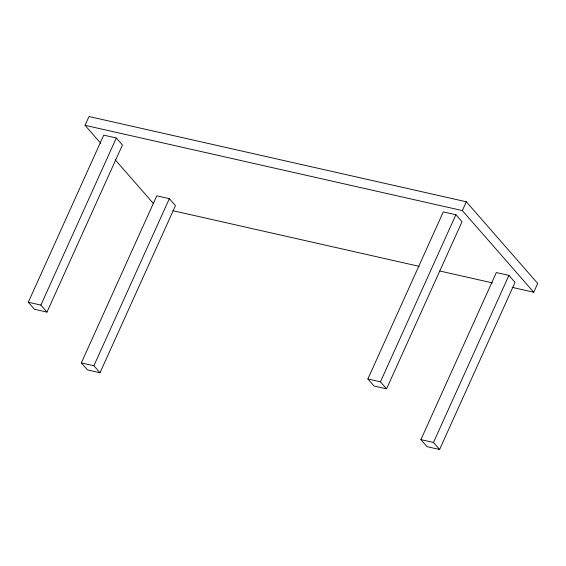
<?xml version="1.0" encoding="UTF-8"?>
<svg xmlns="http://www.w3.org/2000/svg" width="566" height="566" viewBox="0 0 566 566"><rect width="100%" height="100%" fill="white"/><g stroke="black" fill="none" stroke-linecap="round" stroke-linejoin="round"><path stroke-width="0.85" d="M100.72 143.233L85.049 125.312L89.018 116.518L466.32 201.779L537.7 283.439L533.731 292.233L512.195 287.372M28.3 302.244L103.741 135.154L116.32 137.991L122.44 144.995L46.992 312.085L34.42 309.241L28.3 302.244L40.879 305.081L46.992 312.085M40.879 305.081L116.32 137.991M81.327 362.905L156.768 195.815L169.347 198.652L175.46 205.656L100.019 372.746L87.44 369.902L81.327 362.905L93.899 365.742L100.019 372.746M93.899 365.742L169.347 198.652M367.872 378.979L443.312 211.889L455.892 214.733L462.012 221.73L386.564 388.821L373.992 385.984L367.872 378.979L380.451 381.824L386.564 388.821M380.451 381.824L455.892 214.733M533.731 292.233L462.351 210.573L466.32 201.779M420.899 439.64L496.34 272.55L508.919 275.394L515.032 282.392L439.591 449.482L427.012 446.645L420.899 439.64L433.471 442.485L439.591 449.482M433.471 442.485L508.919 275.394M85.049 125.312L462.351 210.573M172.793 210.665L419.158 266.345M439.832 271.015L492.385 282.894M115.223 159.831L153.528 203.647"/></g></svg>
